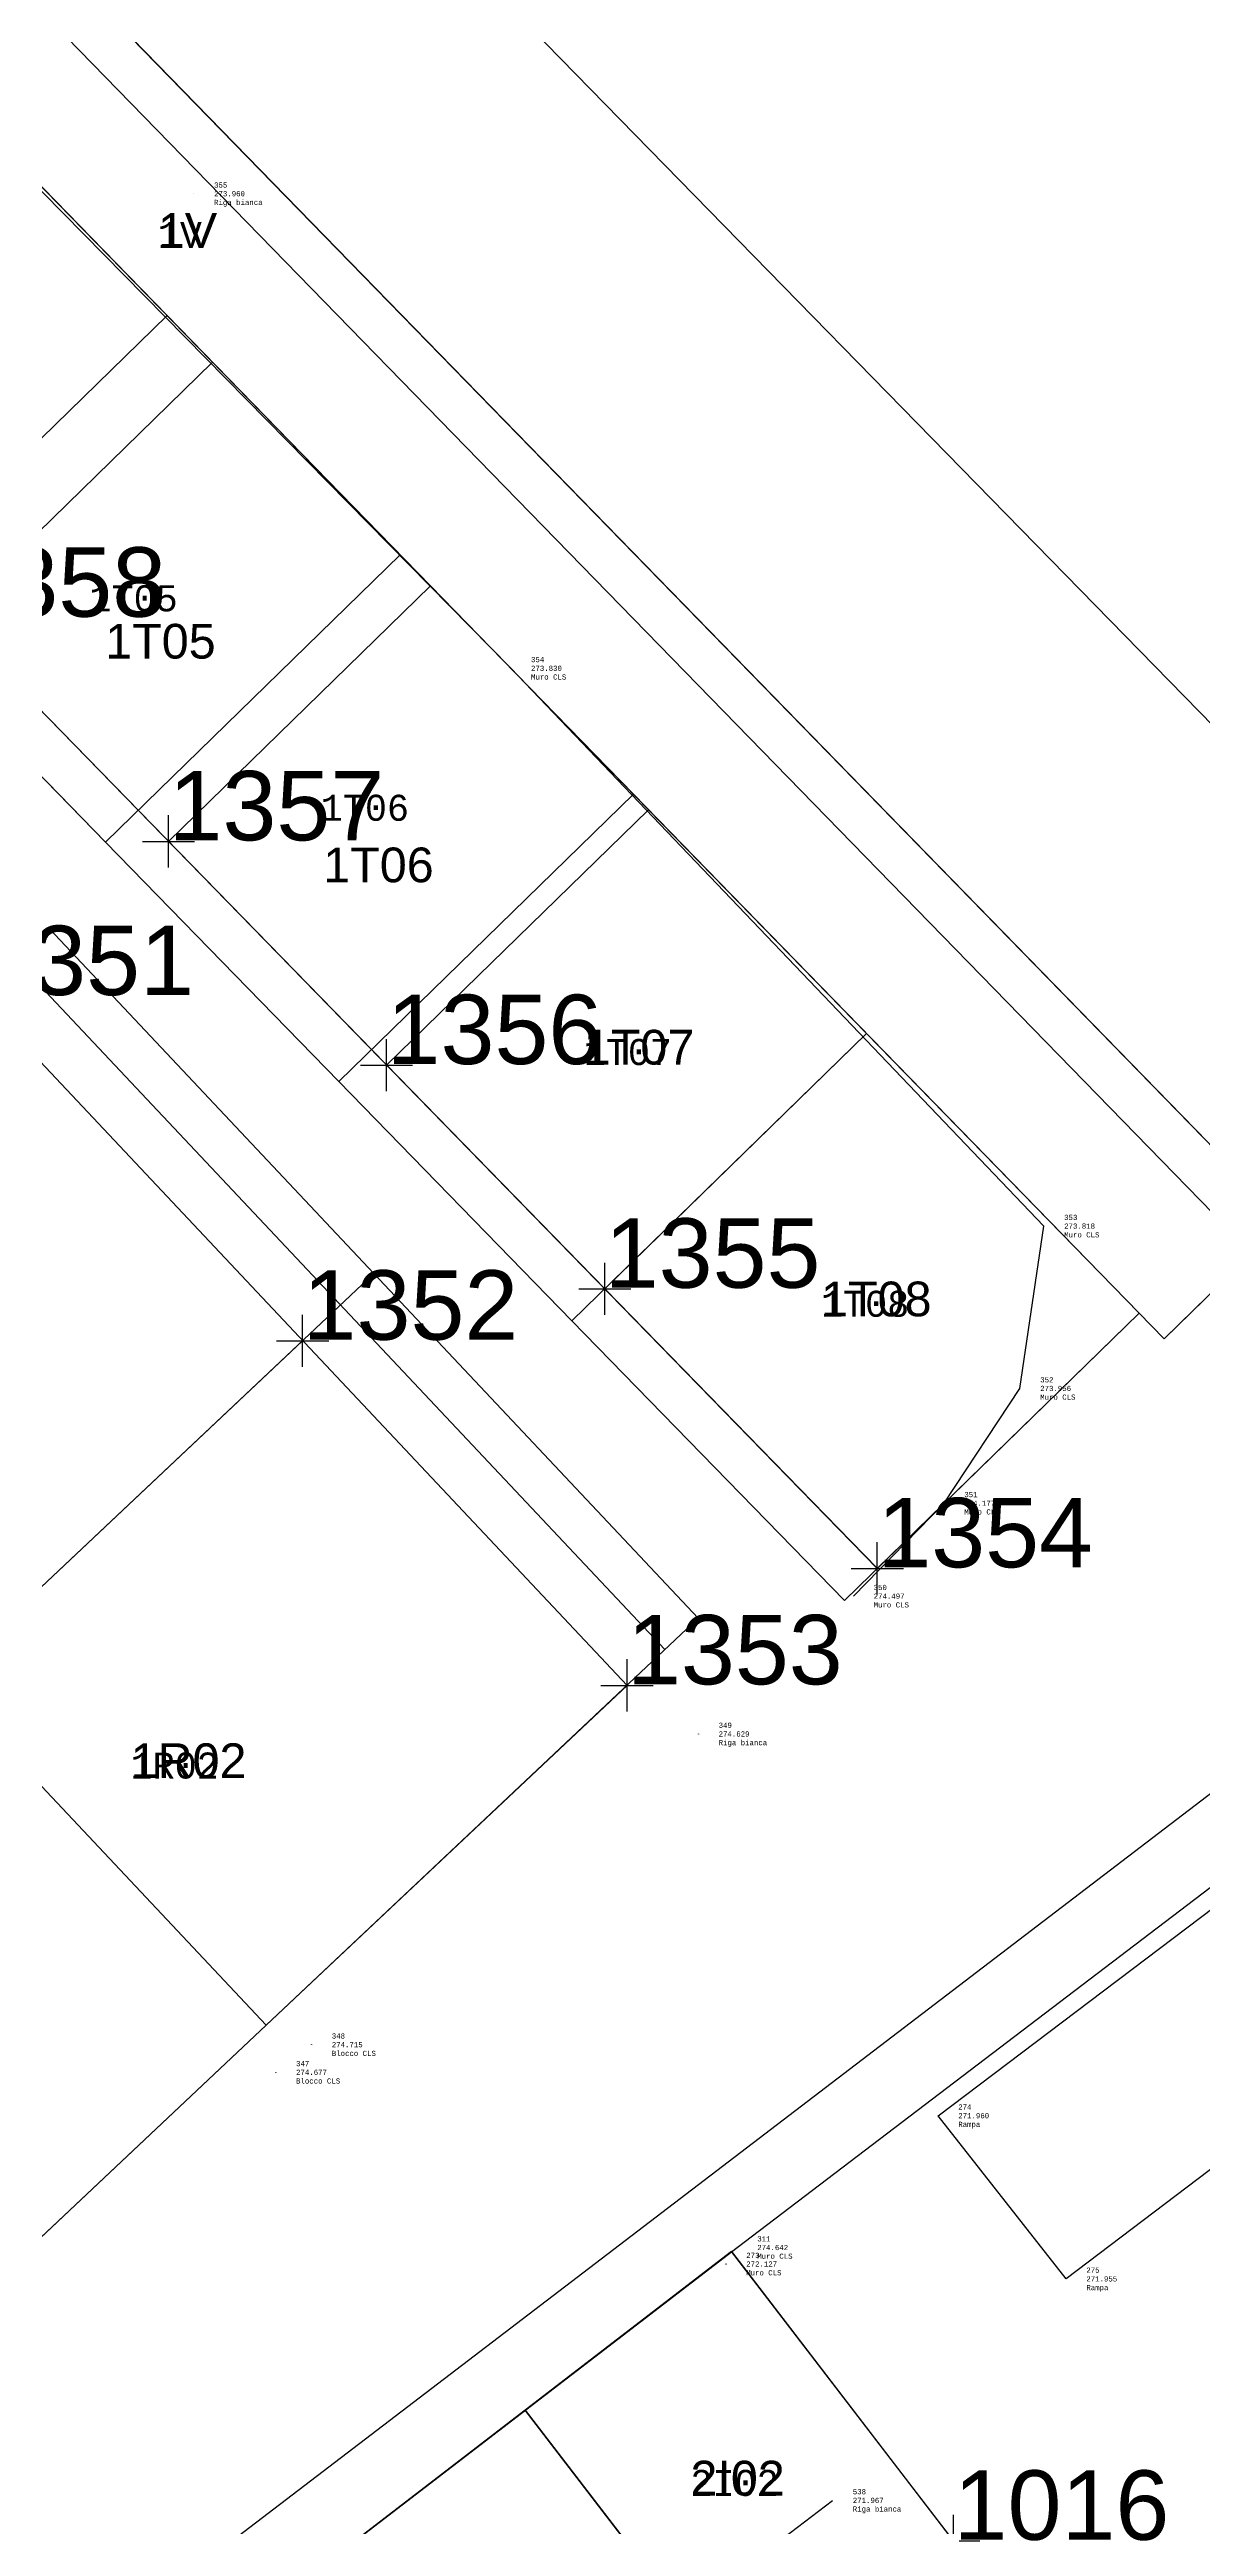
# Model space of a CAD drawing. Extents: x -1000 to 923337, y -63322 to 323191.
# Drawn here: x 186441 to 208588, y 82481 to 130046 of the extents above; entities that cross this region are included whole.
import ezdxf
from ezdxf.enums import TextEntityAlignment as Align

# ---------------------------------------------------------------- set-up
doc = ezdxf.new("R2010")
doc.units = 0
doc.header["$PDMODE"] = 35
doc.header["$PDSIZE"] = 1
for name, color, linetype in [('punti tracciati', 7, 'Continuous'), ('WF nome aree GPS', 7, 'Continuous'), ('WF_ingombro_stive_2', 1, 'Continuous'), ('WF_nome_aree_GPS', 7, 'Continuous'), ('WF_tracciatura', 30, 'Continuous')]:
    doc.layers.add(name, color=color, linetype=linetype)
for name, color, linetype, lineweight in [('WF ingombro stive 2', 1, 'Continuous', 30), ('WF lato di accesso', 40, 'Continuous', 30), ('WF tracciatura', 30, 'Continuous', 30)]:
    doc.layers.add(name, color=color, linetype=linetype, lineweight=lineweight)
doc.styles.add('FONTSTYLE_1', font='arial.ttf', dxfattribs={"height": 0.2})
doc.styles.add('FONTSTYLE_2', font='arial.ttf', dxfattribs={"height": 0.2})
doc.styles.get("Standard").update_dxf_attribs({"font": 'consola.ttf', "height": 500})

# ---------------------------------------------------------------- blocks, each defined once
blk = doc.blocks.new('rilievo 2')
at = {"color": 8, "elevation": 2505}
blk.add_lwpolyline([(290044, -489772), (291785, -487987), (293243, -485783), (293703, -482666), (283462, -471954), (261960, -450103), (261178, -449699), (260102, -449797), (260170, -450061)], dxfattribs=at)
at = {"color": 8}
for points in [[(161648, -448828, 1954), (186863, -479531, 1078), (241997, -524553, 234), (257566, -525503, 360), (287808, -502280, 2651), (311879, -483968, 2683), (320954, -477001, -331), (327105, -472296, -331), (335070, -466036, 2080), (354649, -449578, 2133), (314683, -397379, 2207), (310635, -400536, 2212), (303510, -391107, 2143), (295063, -397138, 2335), (271429, -369482, 1692), (264211, -374625, 1649), (263130, -375375, 1675), (222048, -404916, 2809)], [(315807, -480757, 2187), (318531, -484399, 64), (294129, -502882, -37), (291669, -499749, -32), (312644, -483901, 2046), (312314, -483467, 2113)], [(252733, -525208, 321), (252800, -523809, 2574), (256922, -524079, 2529), (299863, -491302, 2611), (299017, -490184, 2014), (299264, -489052, 2014), (304821, -485049, 1996)], [(263848, -526800, 341), (269805, -522264, 256), (281709, -513178, 120), (289643, -507136, -24)]]:
    blk.add_polyline3d(points, dxfattribs=at)
blk.add_polyline3d([(330623, -449313, 2125), (301532, -477741, 2033), (237357, -412142, 2131), (266341, -383731, 2144)], close=True, dxfattribs=at)
for p in [(277375, -462841, 1969), (283462, -471954, 1839), (293703, -482666, 1827), (293243, -485783, 1965), (291785, -487987, 2185), (290044, -489772, 2505), (287066, -492418, 2637), (279635, -498385, 2724), (278949, -498915, 2686), (291669, -499749, -32), (287808, -502280, 2651), (287596, -502597, 136), (294129, -502882, -37), (289643, -507136, -24)]:
    blk.add_point(p, dxfattribs=at)
for s, p in [('355', (277763, -462675, 1969)), ('273.960', (277763, -462841, 1969)), ('Riga bianca', (277763, -463008, 1969)), ('354', (283851, -471787, 1839)), ('Muro CLS', (283851, -472121, 1839)), ('273.830', (283851, -471954, 1839)), ('353', (294092, -482499, 1827)), ('273.818', (294092, -482666, 1827)), ('Muro CLS', (294092, -482833, 1827)), ('352', (293632, -485617, 1965)), ('Muro CLS', (293632, -485950, 1965)), ('273.956', (293632, -485783, 1965)), ('351', (292174, -487821, 2185)), ('274.177', (292174, -487987, 2185)), ('Muro CLS', (292174, -488154, 2185)), ('350', (290433, -489605, 2505)), ('Muro CLS', (290433, -489939, 2505)), ('274.497', (290433, -489772, 2505)), ('349', (287455, -492251, 2637)), ('274.629', (287455, -492418, 2637)), ('Riga bianca', (287455, -492585, 2637)), ('348', (280024, -498218, 2724)), ('274.715', (280024, -498385, 2724)), ('347', (279338, -498748, 2686)), ('274.677', (279338, -498915, 2686)), ('Blocco CLS', (280024, -498552, 2724)), ('Blocco CLS', (279338, -499082, 2686)), ('274', (292058, -499582, -32)), ('271.960', (292058, -499749, -32)), ('Rampa', (292058, -499915, -32)), ('311', (288197, -502113, 2651)), ('274.642', (288197, -502280, 2651)), ('Muro CLS', (287985, -502764, 136)), ('273', (287985, -502431, 136)), ('272.127', (287985, -502597, 136)), ('Muro CLS', (288197, -502447, 2651)), ('275', (294518, -502715, -37)), ('271.955', (294518, -502882, -37)), ('Rampa', (294518, -503049, -37)), ('538', (290032, -506969, -24)), ('271.967', (290032, -507136, -24)), ('Riga bianca', (290032, -507302, -24))]:
    blk.add_text(s, height=100, dxfattribs=at).set_placement(p, align=Align.MIDDLE_LEFT)
blk = doc.blocks.new('Croce___ATS')
at = {"color": 0}
for p, q in [((0, -0.5), (0, 0.5)), ((-0.5, 0), (0.5, 0))]:
    blk.add_line(p, q, dxfattribs=at)
blk = doc.blocks.new('T_P_22')
at = {"color": 7}
blk.add_point((0, 0), dxfattribs=at)
blk.add_blockref('Croce___ATS', (0, 0), dxfattribs=at)
at = {"color": 7, "insert": (0, 0), "char_height": 1.3333, "attachment_point": 7, "style": 'FONTSTYLE_1'}
blk.add_mtext('1016', dxfattribs=at)
blk = doc.blocks.new('T_P_354')
at = {"color": 7}
blk.add_point((0, 0), dxfattribs=at)
blk.add_blockref('Croce___ATS', (0, 0), dxfattribs=at)
at = {"color": 7, "insert": (0, 0), "char_height": 1.3333, "attachment_point": 7, "style": 'FONTSTYLE_1'}
blk.add_mtext('1351', dxfattribs=at)
blk = doc.blocks.new('T_P_355')
at = {"color": 7}
blk.add_point((0, 0), dxfattribs=at)
blk.add_blockref('Croce___ATS', (0, 0), dxfattribs=at)
at = {"color": 7, "insert": (0, 0), "char_height": 1.3333, "attachment_point": 7, "style": 'FONTSTYLE_1'}
blk.add_mtext('1352', dxfattribs=at)
blk = doc.blocks.new('T_P_356')
at = {"color": 7}
blk.add_point((0, 0), dxfattribs=at)
blk.add_blockref('Croce___ATS', (0, 0), dxfattribs=at)
at = {"color": 7, "insert": (0, 0), "char_height": 1.3333, "attachment_point": 7, "style": 'FONTSTYLE_1'}
blk.add_mtext('1353', dxfattribs=at)
blk = doc.blocks.new('T_P_357')
at = {"color": 7}
blk.add_point((0, 0), dxfattribs=at)
blk.add_blockref('Croce___ATS', (0, 0), dxfattribs=at)
at = {"color": 7, "insert": (0, 0), "char_height": 1.3333, "attachment_point": 7, "style": 'FONTSTYLE_1'}
blk.add_mtext('1354', dxfattribs=at)
blk = doc.blocks.new('T_P_358')
at = {"color": 7}
blk.add_point((0, 0), dxfattribs=at)
blk.add_blockref('Croce___ATS', (0, 0), dxfattribs=at)
at = {"color": 7, "insert": (0, 0), "char_height": 1.3333, "attachment_point": 7, "style": 'FONTSTYLE_1'}
blk.add_mtext('1355', dxfattribs=at)
blk = doc.blocks.new('T_P_359')
at = {"color": 7}
blk.add_point((0, 0), dxfattribs=at)
blk.add_blockref('Croce___ATS', (0, 0), dxfattribs=at)
at = {"color": 7, "insert": (0, 0), "char_height": 1.3333, "attachment_point": 7, "style": 'FONTSTYLE_1'}
blk.add_mtext('1356', dxfattribs=at)
blk = doc.blocks.new('T_P_360')
at = {"color": 7}
blk.add_point((0, 0), dxfattribs=at)
blk.add_blockref('Croce___ATS', (0, 0), dxfattribs=at)
at = {"color": 7, "insert": (0, 0), "char_height": 1.3333, "attachment_point": 7, "style": 'FONTSTYLE_1'}
blk.add_mtext('1357', dxfattribs=at)
blk = doc.blocks.new('T_P_361')
at = {"color": 7}
blk.add_point((0, 0), dxfattribs=at)
blk.add_blockref('Croce___ATS', (0, 0), dxfattribs=at)
at = {"color": 7, "insert": (0, 0), "char_height": 1.3333, "attachment_point": 7, "style": 'FONTSTYLE_1'}
blk.add_mtext('1358', dxfattribs=at)
blk = doc.blocks.new('punti tracciatura 2')
at = {"layer": 'WF_ingombro_stive_2', "ltscale": 0.5, "flags": 128}
for points, elevation in [([(1346547.904, -3431.326), (1346546.219, -3432.968), (1346512.269, -3398.141), (1346513.954, -3396.498)], 273.83), ([(1346518.716, -3414.826), (1346523.752, -3409.916), (1346527.94, -3414.213), (1346522.905, -3419.121)], 273.322), ([(1346522.905, -3419.121), (1346527.94, -3414.213), (1346532.129, -3418.509), (1346527.094, -3423.416)], 273.491), ([(1346527.094, -3423.416), (1346532.126, -3418.511), (1346536.314, -3422.808), (1346531.283, -3427.712)], 273.661), ([(1346531.283, -3427.712), (1346536.314, -3422.808), (1346540.503, -3427.104), (1346535.473, -3432.007)], 273.83), ([(1346529.67, -3433.005), (1346522.738, -3439.532), (1346516.507, -3432.914), (1346523.439, -3426.387)], 274.848), ([(1346535.473, -3432.007), (1346540.503, -3427.104), (1346545.738, -3432.474), (1346540.709, -3437.376)], 273.83), ([(1346535.901, -3439.623), (1346528.969, -3446.15), (1346522.738, -3439.532), (1346529.67, -3433.005)], 274.848), ([(1346513.828, -3447.921), (1346522.738, -3439.532), (1346528.969, -3446.15), (1346520.059, -3454.539)], 274.848), ([(1346542.175, -3456.05), (1346537.912, -3450.498), (1346533.946, -3453.543), (1346538.209, -3459.095)], 272.352), ([(1346538.209, -3459.095), (1346533.946, -3453.543), (1346523.239, -3461.765), (1346527.502, -3467.317)], 272.352)]:
    blk.add_lwpolyline(points, dxfattribs=dict(at, elevation=elevation))
at = {"layer": 'WF_tracciatura', "ltscale": 0.5}
for p, q in [((1346547.904, -3431.326, 273.83), (1346513.954, -3396.498, 273.83)), ((1346505.182, -3400.95, 272.814), (1346540.709, -3437.376, 273.83)), ((1346502.172, -3403.799, 274.865), (1346535.901, -3439.623, 274.848))]:
    blk.add_line(p, q, dxfattribs=at)
at = {"color": 7}
for name, p in [('T_P_361', (1346522.905, -3419.121, 273.322)), ('T_P_360', (1346527.094, -3423.416, 273.661)), ('T_P_354', (1346523.439, -3426.387, 274.866)), ('T_P_359', (1346531.283, -3427.712, 273.661)), ('T_P_358', (1346535.473, -3432.007, 273.83)), ('T_P_355', (1346529.67, -3433.005, 274.848)), ('T_P_357', (1346540.709, -3437.376, 273.83)), ('T_P_356', (1346535.901, -3439.623, 274.848)), ('T_P_22', (1346542.175, -3456.05, 272.352))]:
    blk.add_blockref(name, p, dxfattribs=at)
at = {"layer": 'WF_nome_aree_GPS', "char_height": 0.6667, "attachment_point": 7, "style": 'FONTSTYLE_2'}
for s, insert in [('1V', (1346526.889, -3412.019, 271.076)), ('1T05', (1346525.877, -3419.915, 270.398)), ('1T06', (1346530.065, -3424.211, 270.568)), ('1T07', (1346535.071, -3427.711, 270.737)), ('1T08', (1346539.628, -3432.546, 270.737)), ('1R02', (1346526.365, -3441.413, 271.943)), ('2I02', (1346537.119, -3455.19, 271.943))]:
    blk.add_mtext(s, dxfattribs=dict(at, insert=insert))

msp = doc.modelspace()

# ---------------------------------------------------------------- linework, layer by layer
at = {"layer": 'WF ingombro stive 2'}
for points, elevation in [([(210166.9, 107545.3), (207851.3, 105288.1), (173901.5, 140115.5), (176217, 142372.7)], 1838.9), ([(186440.7, 113158.6), (192671.8, 106540.4), (184370, 98724.1), (178138.8, 105342.3)], 2856.2), ([(202134.8, 111152.4), (207370, 105781.9), (201710.8, 100265.3), (196475.6, 105635.8)], 1838.9), ([(192671.8, 106540.4), (198903, 99922.2), (190601.2, 92105.9), (184370, 98724.1)], 2856.2), ([(174819, 89731.6), (184370, 98724.1), (190601.2, 92105.9), (181050.2, 83113.4)], 2856.2), ([(200377.9, 78462.4), (204343.5, 81507.7), (199543.7, 87758.3), (195578, 84713)], 360.1), ([(189670.6, 70240.3), (200377.9, 78462.4), (195578, 84713), (184870.7, 76490.9)], 360.1)]:
    msp.add_lwpolyline(points, close=True, dxfattribs=dict(at, elevation=elevation))
at = {"layer": 'WF ingombro stive 2', "elevation": 1838.9}
for points in [[(178561.4, 124013), (184220.6, 129529.6), (188699.2, 124935.3), (183040, 119418.7), (178561.4, 124013)], [(183040, 119418.7), (188699.2, 124935.3), (193177.7, 120341), (187518.5, 114824.4), (183040, 119418.7)], [(187518.5, 114824.4), (193177.7, 120341), (197656.3, 115746.7), (191997.1, 110230.1), (187518.5, 114824.4)], [(191997.1, 110230.1), (197656.3, 115746.7), (202134.8, 111152.4), (196475.6, 105635.8), (191997.1, 110230.1)]]:
    msp.add_lwpolyline(points, dxfattribs=at)
at = {"layer": 'WF lato di accesso'}
for p, q in [((210166.9, 107545.3, 1838.9), (176217, 142372.7, 1838.9)), ((183040, 119418.7, 1838.9), (187518.5, 114824.4, 1838.9)), ((187518.5, 114824.4, 1838.9), (191997.1, 110230.1, 1838.9)), ((192671.8, 106540.4, 2856.2), (186440.7, 113158.6, 2856.2)), ((191997.1, 110230.1, 1838.9), (196475.6, 105635.8, 1838.9)), ((198903, 99922.2, 2856.2), (192671.8, 106540.4, 2856.2)), ((196475.6, 105635.8, 1838.9), (201710.8, 100265.3, 1838.9))]:
    msp.add_line(p, q, dxfattribs=at)
at = {"layer": 'WF tracciatura'}
for p, q in [((209536.1, 106930.4, 1838.9), (175586.3, 141757.8, 1838.9)), ((166814.6, 137305.9, 822.1), (202341.4, 100880.3, 1838.9)), ((164531.8, 135143.3, 2873.8), (198261.6, 99318.4, 2856.2))]:
    msp.add_line(p, q, dxfattribs=at)

# ---------------------------------------------------------------- block references
at = {"color": 251}
msp.add_blockref('rilievo 2', (-88161.4, 590117.4), dxfattribs=at)
at = {"layer": 'punti tracciati', "xscale": 1000, "yscale": 1000, "zscale": 1000}
msp.add_blockref('punti tracciatura 2', (-1346338367.3, 3538255.9, -271991), dxfattribs=at)

# ---------------------------------------------------------------- texts
at = {"layer": 'WF nome aree GPS'}
for s, p in [('1V', (188521.2, 126236.9, -915.4)), ('1T05', (187208.7, 119257.3, -1593.3)), ('1T06', (191651.4, 115235.4, -1423.8)), ('1T07', (196702.9, 110545.2, -1254.4)), ('1T08', (201260.4, 105710.5, -1254.4)), ('1R02', (187996.7, 96842.9, -48.8)), ('2I02', (198751.1, 83066.6, -48.8))]:
    msp.add_text(s, height=500, dxfattribs=at).set_placement(p)

doc.saveas('drawing.dxf')
